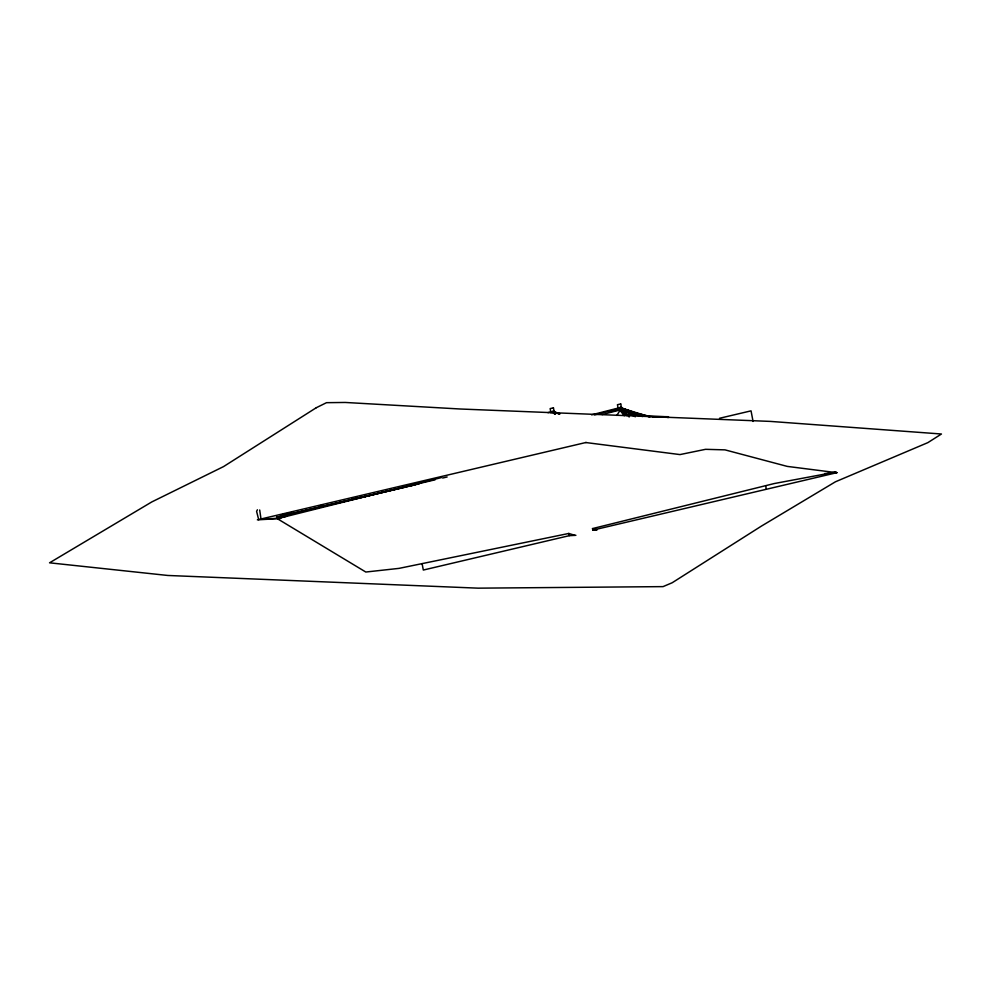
<?xml version="1.0" encoding="UTF-8"?>
<svg xmlns="http://www.w3.org/2000/svg" width="991" height="991" viewBox="0 0 991 991"><rect width="100%" height="100%" fill="white"/><g stroke="black" fill="none" stroke-linecap="round" stroke-linejoin="round"><path stroke-width="1.49" d="M621.481 407.896L635.813 413.482L649.848 416.877L621.27 407.995L635.603 412.974L649.526 416.344L663.871 416.715M555.505 414.04L553.858 411.129L554.737 411.884M668.021 417.62L668.392 416.728L668.566 417.36L652.722 416.951M642.602 416.554L635.479 414.833L635.603 412.974L635.268 413.73L643.679 415.774M616.848 415.44L620.663 409.345M626.101 414.04L621.679 408.478L620.279 408.044L619.796 410.113L624.256 415.7L624.689 413.606L626.101 414.04L626.213 415.365M552.421 412.702L553.734 411.81L554.477 412.491M257.387 509.795L256.595 511.368L258.725 519.779M649.526 416.344L668.392 416.728M547.949 412.652L554.254 411.104M550.761 412.714L553.709 411.946M591.59 414.857L621.543 407.214L622.348 409.568M594.402 414.919L621.01 408.057L621.543 407.214M602.107 414.585L621.332 409.63M319.412 506.029L322.286 505.311L319.313 505.98M441.503 477.575L277.356 518.702L365.803 572.03L399.014 568.376L568.797 533.455L574.953 535.363M585.755 442.531L679.987 454.584L705.555 449.319L724.991 449.864L787.275 466.402L836.776 472.695L592.816 530.135L592.519 528.587L774.206 483.558L835.785 472.026M608.61 412.182L619.152 409.692M586.115 442.457L257.363 519.854L280.416 518.516M281.085 514.986L291.379 512.558M435.123 479.793L276.526 517.141L285.098 516.645M442.643 478.021L447.152 476.968M286.597 516.261L279.858 516.645L407.177 486.668M410.175 485.962L419.193 483.843M279.858 516.658L415.006 484.834M719.478 418.289L751.042 410.856L753.073 421.448M575.907 535.301L569.23 535.685L423.318 570.048L422.092 563.631M351.867 499.154L370.039 495.426M824.599 473.562L836.776 472.695L835.19 472.125M554.043 413.52L555.059 413.47M626.362 414.857L635.095 414.349L640.781 415.737M280.961 518.082L261.042 519.234L259.692 509.981M592.816 530.135L597.115 529.888L592.519 528.587M834.571 472.261L836.776 472.695M623.55 410.348L635.095 414.349M622.075 410.163L635.479 414.833M559.915 413.78L554.192 411.785L558.689 413.953M553.981 411.884L559.704 413.879M635.355 416.777L622.014 410.101M629.186 417.013L621.035 407.92M626.733 415.576L620.279 408.044M619.722 408.812L624.144 414.374M552.978 411.946L554.749 414.164M765.647 485.689L766.328 489.281M568.797 533.455L569.23 535.685M316.327 407.697L223.557 466.588L151.796 501.929L49.55 562.814L167.752 575.461L478.096 588.159L663.053 586.622L672.195 582.745L761.323 526.159L835.425 481.799L927.886 442.618L941.45 434.008L770.441 421.41L460.158 408.998L345.277 402.457L326.51 402.68L316.327 407.697M553.436 407.834L550.141 408.614L550.773 411.897L554.056 411.116L553.436 407.834M620.725 403.944L617.443 404.724L618.062 407.995L621.345 407.227L620.725 403.944"/></g></svg>
